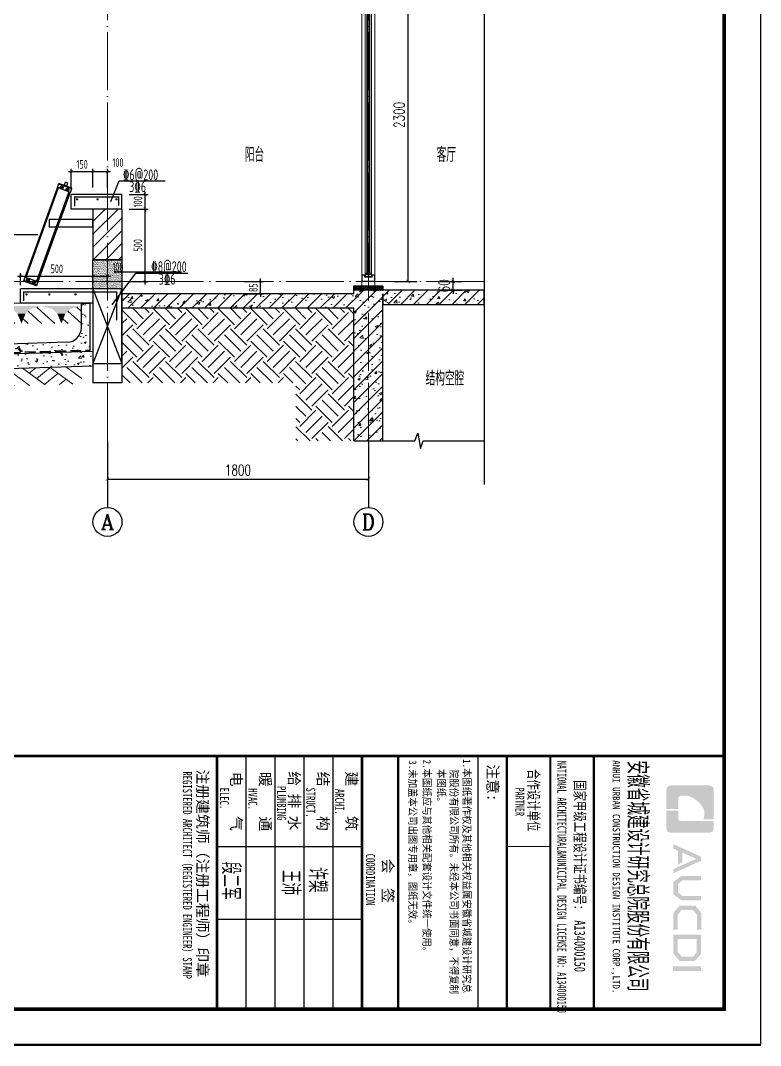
# Model space of a CAD drawing. Extents: x -655480 to 203344, y -294099 to 287156.
# Drawn here: x 59973 to 65078, y 118011 to 125086 of the extents above; entities that cross this region are included whole.
import ezdxf
from ezdxf.enums import TextEntityAlignment as Align

# ---------------------------------------------------------------- set-up
doc = ezdxf.new("R2010")
doc.units = 0
doc.header["$LTSCALE"] = 1000
doc.linetypes.add('DASH', pattern=[0.35, 0.25, -0.1])
doc.linetypes.add('DOTE', pattern=[2.42, 2, -0.2, 0.02, -0.2])
doc.layers.get('0').update_dxf_attribs({"linetype": 'CONTINUOUS'})
doc.layers.get('DEFPOINTS').update_dxf_attribs({"linetype": 'CONTINUOUS'})
for name, color, linetype in [('A-AXIS_TEXT', 7, 'CONTINUOUS'), ('AXIS', 3, 'CONTINUOUS'), ('COLUMN', 4, 'CONTINUOUS'), ('DIM', 2, 'CONTINUOUS'), ('DIM_IDEN', 67, 'CONTINUOUS'), ('DIM_SYMB', 3, 'CONTINUOUS'), ('PUB_DIM', 3, 'CONTINUOUS'), ('PUB_TEXT', 2, 'CONTINUOUS'), ('REIN', 6, 'CONTINUOUS'), ('S-大样-砼线', 7, 'CONTINUOUS'), ('S-引出线', 40, 'CONTINUOUS'), ('TEXT', 2, 'CONTINUOUS'), ('WALL', 5, 'CONTINUOUS'), ('图签文字', 4, 'CONTINUOUS'), ('实线层', 7, 'CONTINUOUS'), ('立面-看线', 251, 'CONTINUOUS')]:
    doc.layers.add(name, color=color, linetype=linetype)
for name, color, linetype, lineweight in [('AXIS_TEXT', 7, 'CONTINUOUS', 20), ('DOTE', 19, 'DOTE', 9), ('PUB_HATCH', 8, 'CONTINUOUS', 9), ('S_WINDOW', 144, 'CONTINUOUS', 15), ('图框', 9, 'CONTINUOUS', 18), ('填充', 251, 'CONTINUOUS', 5), ('立面-中轮廓线', 30, 'CONTINUOUS', 35), ('粉刷', 251, 'CONTINUOUS', 9), ('细细', 250, 'CONTINUOUS', 0)]:
    doc.layers.add(name, color=color, linetype=linetype, lineweight=lineweight)
doc.layers.add('yichutu', color=7, linetype='CONTINUOUS', true_color=0xffffff)
doc.styles.add('_TCH_AXIS', font='COMPLEX', dxfattribs={"bigfont": 'GBCBIG'})
doc.styles.add('_TCH_DIM_T3', font='SIMPLEX', dxfattribs={"width": 0.705882, "bigfont": 'GBCBIG'})
doc.styles.add('COMPLEX', font='COMPLEX')
doc.styles.add('HT', font='simhei.ttf')
doc.styles.add('TSSD_DIMENSION', font='Tssdeng.shx', dxfattribs={"width": 0.7, "bigfont": 'tssdchn.shx'})
doc.styles.add('TSSD_REIN', font='tssdeng.shx', dxfattribs={"width": 0.7, "height": 300, "bigfont": 'tssdchn.shx'})
doc.styles.add('w', font='tssdeng.shx', dxfattribs={"width": 0.8, "bigfont": 'tssdchn.shx'})
doc.styles.add('建筑图签-1', font='simhei.ttf', dxfattribs={"width": 0.7})
doc.styles.add('建筑图签-2', font='TXT.shx', dxfattribs={"width": 0.5, "bigfont": 'HZTXT.shx'})
doc.dimstyles.new('_TCH_ARCH&&25', dxfattribs={"dimtxt": 74.375, "dimasz": 25, "dimexe": 62.5, "dimexo": 75, "dimgap": 25, "dimtad": 1, "dimdec": 0, "dimzin": 0, "dimdsep": 46, "dimtxsty": '_TCH_DIM_T3', "dimblk": 'ARCHTICK', "dimcen": 0.09, "dimclrt": 7, "dimazin": 0, "dimtfac": 1, "dimtdec": 0, "dimtix": 1, "dimtmove": 2, "dimatfit": 3, "dimldrblk": 'ARCHTICK', "dimfxl": 1, "dimtolj": 1, "dimtzin": 0, "dimarcsym": 0})
doc.dimstyles.new('TSSD_20_20', dxfattribs={"dimtxt": 60, "dimasz": 20, "dimexe": 20, "dimexo": 50, "dimgap": 20, "dimtad": 1, "dimdec": 0, "dimzin": 0, "dimdsep": 46, "dimtxsty": 'TSSD_DIMENSION', "dimblk": 'ARCHTICK', "dimblk1": 'ARCHTICK', "dimblk2": 'ARCHTICK', "dimcen": 0, "dimdle": 20, "dimclrt": 7, "dimadec": 0, "dimazin": 0, "dimtfac": 1, "dimtdec": 0, "dimtix": 1, "dimtmove": 2, "dimatfit": 3, "dimfxl": 1, "dimtolj": 1, "dimtzin": 0, "dimarcsym": 0})
pattern_1 = [(315, (145053.3697, 680712.4302), (-1.76776695, -1.76776695), []), (315, (145054.5482, 680712.4302), (-1.76776695, -1.76776695), [])]
pattern_2 = [(315, (145053.3697, 678374.192), (-1.76776695, -1.76776695), []), (315, (145054.5482, 678374.192), (-1.76776695, -1.76776695), [])]
pattern_3 = [(45, (-804835.94, 249270.64), (0, 224.506403), [158.75, -158.75]), (45, (-804878.03, 249312.74), (0, 224.506403), [158.75, -158.75]), (45, (-804920.13, 249354.83), (0, 224.506403), [158.75, -158.75]), (135, (-804920.13, 249382.9), (-224.506403, 0), [158.75, -158.75]), (135, (-804878.03, 249424.99), (-224.506403, 0), [158.75, -158.75]), (135, (-804835.94, 249467.09), (-224.506403, 0), [158.75, -158.75])]
pattern_4 = [(50, (28072.99, 249033.25), (143.452037, -12.550427), [15, -165]), (355, (28072.99, 249033.25), (-27.750267, 150.438427), [12, -132]), (100.4514, (28084.94, 249032.2), (115.701876, 137.88791), [12.74804, -140.22842]), (46.1842, (28072.99, 249073.25), (213.44821, -33.1038), [22.5, -247.5]), (96.6356, (28090.77, 249070.5), (186.93254, 194.82357), [19.12206, -210.3426]), (351.1842, (28072.99, 249073.25), (186.93239, 194.82372), [18, -198]), (21, (28092.99, 249063.25), (119.38141, -80.52378), [15, -165]), (326, (28092.99, 249063.25), (48.663066, 145.03001), [12, -132]), (71.4514, (28102.93, 249056.54), (168.044526, 64.5061), [12.74804, -140.22842]), (37.5, (28072.986, 249033.25), (2.431971, 66.578771), [0, -130.4, 0, -134, 0, -132.5]), (7.5, (28072.986, 249033.25), (52.613907, 78.882342), [0, -76.4, 0, -127.4, 0, -50.5]), (327.5, (28028.386, 249033.25), (106.764487, -4.510974), [0, -50, 0, -156, 0, -207]), (317.5, (28008.39, 249033.25), (116.637234, 20.020996), [0, -65, 0, -103.6, 0, -147])]
pattern_5 = [(45, (-512502.044, 291727.59), (-44.194174, 44.194174), []), (50, (-512502.04, 291727.59), (179.315046, -15.688034), [18.75, -206.25]), (355, (-512502.04, 291727.6), (-34.687833, 188.048033), [15, -165]), (100.4514, (-512487.1, 291726.28), (144.627345, 172.359886), [15.93505, -175.28553]), (46.1842, (-512502.04, 291777.6), (266.81026, -41.37975), [28.125, -309.375]), (96.6356, (-512479.8, 291774.14), (233.66568, 243.52947), [23.90257, -262.92825]), (351.1842, (-512502.04, 291777.6), (233.66549, 243.52965), [22.5, -247.5]), (21, (-512477.04, 291765.09), (149.226763, -100.654723), [18.75, -206.25]), (326, (-512477.04, 291765.1), (60.828833, 181.28751), [15, -165]), (71.4514, (-512464.6, 291756.7), (210.055657, 80.632624), [15.93505, -175.28553]), (37.5, (-512502.044, 291727.59), (3.039964, 83.2234635), [0, -163, 0, -167.5, 0, -165.625]), (7.5, (-512502.04, 291727.59), (65.767384, 98.602928), [0, -95.5, 0, -159.25, 0, -63.125]), (327.5, (-512557.794, 291727.59), (133.455609, -5.638718), [0, -62.5, 0, -195, 0, -258.75]), (317.5, (-512582.79, 291727.59), (145.796542, 25.026246), [0, -81.25, 0, -129.5, 0, -183.75])]

# ---------------------------------------------------------------- blocks, each defined once
blk = doc.blocks.new('院标1')
h = blk.add_hatch(color=150)
h.dxf.hatch_style = 1
h.set_gradient(color1=(33, 113, 253), color2=(33, 113, 253), tint=1, name='INVCURVED')
edge = h.paths.add_edge_path()
edge.add_spline(control_points=[(116373, 648379), (116379, 648379), (116382, 648379), (116391, 648379), (116391, 648379), (116391, 648379), (116616, 648379), (116616, 648379), (116616, 648379), (116616, 648379), (116616, 648054), (116616, 648054), (116616, 648054), (116616, 648054), (116108, 648054), (116108, 648054), (116108, 648054), (116028, 648054), (115963, 648111), (115963, 648199), (115963, 648199), (115963, 648199), (115963, 649215), (115963, 649215), (115963, 649215), (115963, 649295), (116018, 649360), (116108, 649360), (116108, 649360), (116108, 649360), (116897, 649360), (116897, 649360), (116897, 649360), (116897, 649360), (116897, 649080), (116897, 649080), (116897, 649080), (116897, 649080), (116566, 649140), (116356, 648859), (116356, 648859), (116245, 648719), (116240, 648545), (116247, 648466), (116247, 648466), (116254, 648386), (116247, 648466), (116247, 648466), (116247, 648466), (116247, 648466), (116258, 648374), (116373, 648379)], knot_values=[0, 0, 0, 0, 0.071429, 0.071429, 0.071429, 0.107143, 0.142857, 0.142857, 0.142857, 0.178571, 0.214286, 0.214286, 0.214286, 0.25, 0.285714, 0.285714, 0.285714, 0.321429, 0.357143, 0.357143, 0.357143, 0.392857, 0.428571, 0.428571, 0.428571, 0.464286, 0.5, 0.5, 0.5, 0.535714, 0.571429, 0.571429, 0.571429, 0.607143, 0.642857, 0.642857, 0.642857, 0.678571, 0.714286, 0.714286, 0.714286, 0.75, 0.785714, 0.785714, 0.785714, 0.821429, 0.857143, 0.857143, 0.857143, 0.928571, 1, 1, 1, 1], degree=3, periodic=0)
h = blk.add_hatch(color=150)
h.dxf.hatch_style = 1
h.set_gradient(color1=(33, 113, 253), color2=(33, 113, 253), tint=1, name='INVCURVED')
edge = h.paths.add_edge_path()
edge.add_spline(control_points=[(117268, 649215), (117268, 649215), (117268, 648199), (117268, 648199), (117268, 648199), (117268, 648114), (117212, 648054), (117123, 648054), (117123, 648054), (117123, 648054), (116663, 648054), (116663, 648054), (116663, 648054), (116663, 648054), (116663, 648379), (116663, 648379), (116663, 648379), (116663, 648379), (116865, 648379), (116865, 648379), (116865, 648379), (116907, 648379), (116941, 648413), (116941, 648455), (116941, 648455), (116941, 648455), (116941, 649360), (116941, 649360), (116941, 649360), (116941, 649360), (117123, 649360), (117123, 649360), (117123, 649360), (117204, 649360), (117268, 649306), (117268, 649215)], knot_values=[0, 0, 0, 0, 0.1, 0.1, 0.1, 0.15, 0.2, 0.2, 0.2, 0.25, 0.3, 0.3, 0.3, 0.35, 0.4, 0.4, 0.4, 0.45, 0.5, 0.5, 0.5, 0.55, 0.6, 0.6, 0.6, 0.65, 0.7, 0.7, 0.7, 0.75, 0.8, 0.8, 0.8, 0.9, 1, 1, 1, 1], degree=3, periodic=0)
blk = doc.blocks.new('GFDDDDRG')
at = {"layer": '图框'}
h = blk.add_hatch(color=256, dxfattribs=at)
h.paths.add_polyline_path([(922489, -158906), (922489, -158969), (922104, -158969), (922104, -158906)])
h.paths.add_polyline_path([(922431, -158530), (922168, -158530), (922168, -158710), (922221, -158772), (922380, -158772), (922431, -158712)], flags=16)
h.paths.add_polyline_path([(922490, -158471), (922109, -158471), (922109, -158732), (922194, -158831), (922408, -158831), (922490, -158733)])
h.paths.add_polyline_path([(922492, -158399), (922434, -158399), (922434, -158196), (922378, -158129), (922219, -158129), (922167, -158196), (922167, -158400), (922107, -158400), (922107, -158169), (922194, -158067), (922408, -158067), (922492, -158166)])
h.paths.add_polyline_path([(922491, -157658), (922491, -157718), (922235, -157718), (922170, -157775), (922170, -157880), (922235, -157937), (922491, -157937), (922491, -157994), (922217, -157994), (922108, -157912), (922108, -157743), (922218, -157658)])
h.paths.add_polyline_path([(922490, -157392), (922490, -157450), (922108, -157621), (922108, -157564), (922425, -157423), (922231, -157335), (922231, -157471), (922173, -157501), (922173, -157311), (922107, -157282), (922107, -157220)])
for p, q in [((920410, -156002), (920410, -159502)), ((921010, -156002), (921010, -159502)), ((921010, -156002), (921010, -159502))]:
    blk.add_line(p, q, dxfattribs=at)
blk.add_lwpolyline([(923310, -107437), (923310, -159999), (893610, -159999), (893610, -107437)], close=True, dxfattribs=at)
blk.add_lwpolyline([(923310, -107437), (923310, -159999), (893610, -159999), (893610, -107437)], close=True, dxfattribs=at)
at = {"layer": '图框', "const_width": 50}
blk.add_lwpolyline([(894110, -159499), (922810, -159499), (922810, -108687), (894110, -108687)], close=True, dxfattribs=at)
at = {"layer": '图框'}
for points, const_width in [([(894110, -156002), (922810, -156002)], 35), ([(915810, -156006), (915810, -159506)], 35), ([(916210, -156006), (916210, -159506)], 17.5), ([(916610, -156006), (916610, -159506)], 17.5), ([(917010, -156006), (917010, -159506)], 17.5), ([(917410, -156006), (917410, -159506)], 17.5), ([(917810, -156006), (917810, -159506)], 35), ([(917810, -156006), (917810, -159506)], 35), ([(918310, -156006), (918310, -159506)], 30), ([(919410, -156002), (919410, -159502)], 17.5), ([(919810, -156002), (919810, -159502)], 30), ([(919810, -156002), (919810, -159502)], 30), ([(920410, -156002), (920410, -159502)], 30), ([(920410, -156002), (920410, -159502)], 30), ([(921010, -156002), (921010, -159502)], 30), ([(917810, -157256), (915810, -157256)], 17.5), ([(920410, -157252), (919810, -157252)], 17.5), ([(917810, -158256), (915810, -158256)], 17.5)]:
    blk.add_lwpolyline(points, dxfattribs=dict(at, const_width=const_width))
at = {"xscale": 0.5, "yscale": 0.5, "zscale": 0.5, "rotation": 270}
blk.add_blockref('院标1', (597985, -98428), dxfattribs=at)
at = {"layer": '图框'}
for s, height, style, width, p in [('3.未加盖本公司出图专用章，图纸无效。', 105, 'HT', 0.88, (918459, -156061)), (' 2.本图纸应与其他相关配套设计文件统一使用。 ', 105, 'HT', 0.88, (918656, -155989)), ('1.本图纸著作权及其他相关权益属安徽省城建设计研究总', 105, 'HT', 0.88, (919206, -156045)), ('ANHUI URBAN CONSTRUCTION DESIGN INSTITUTE CORP.,LTD.', 100, '建筑图签-1', 0.91, (921271, -156061)), ('本图纸。', 105, 'HT', 0.88, (918854, -156184)), ('院股份有限公司所有。未经本公司书面同意，不得复制', 105, 'HT', 0.88, (919029, -156184)), ('NATIONAL ARCHITECTURAL&MUNICIPAL DESIGN LICENSE NO: A134000150', 125, '建筑图签-1', 0.6, (920507, -156070)), ('REGISTERED ARCHITECT（REGISTERED ENGINEER）STAMP', 125, '建筑图签-1', 0.7, (915339, -156216)), ('ELEC.', 125, '建筑图签-1', 0.7, (915850, -156441)), ('HVAC.', 125, '建筑图签-1', 0.7, (916242, -156449)), ('PLUMBING', 125, '建筑图签-1', 0.7, (916639, -156417)), ('STRUCT.', 125, '建筑图签-1', 0.7, (917042, -156437)), ('ARCHI.', 125, '建筑图签-1', 0.7, (917441, -156457)), ('PARTNER', 125, '建筑图签-1', 0.6, (919927, -156439)), ('COORDINATION', 125, '建筑图签-1', 0.7, (917866, -157352))]:
    blk.add_text(s, height=height, rotation=270, dxfattribs=dict(at, style=style, width=width)).set_placement(p)
at = {"layer": '图签文字', "color": 7, "style": '建筑图签-1'}
for s, p in [('注册建筑师（注册工程师）印章', (915537, -156190)), ('注意:', (919541, -156118)), ('电    气', (916001, -156219)), ('暖    通', (916401, -156224)), ('给 排 水', (916802, -156214)), ('结    构', (917199, -156219)), ('建    筑', (917593, -156217)), ('会  签', (918094, -157419))]:
    blk.add_text(s, height=150, rotation=270, dxfattribs=at).set_placement(p)
for s, height, width, p in [('合作设计单位', 150, 0.7, (920105, -156184)), ('安徽省城建设计研究总院股份有限公司', 250, 0.55, (921498, -156066)), ('国家甲级工程设计证书编号:  A134000150', 150, 0.7, (920743, -156338))]:
    blk.add_text(s, height=height, rotation=270, dxfattribs=dict(at, width=width)).set_placement(p)
at = {"layer": '图签文字', "color": 1, "style": '建筑图签-2', "width": 0.7}
for s, p in [('段二军', (915876, -157462)), ('王沛', (916703, -157575)), ('许槊', (917074, -157539))]:
    blk.add_text(s, height=250, rotation=270, dxfattribs=at).set_placement(p)
blk = doc.blocks.new('A$C01192DFB')
at = {"layer": '实线层', "color": 5}
for p, q in [((-468.5, -396.9), (-243.8, 220.5)), ((-243.5, 220.4), (-468.2, -397)), ((-467.7, -397.2), (-243, 220.2)), ((-240, 219.1), (-464.7, -398.3)), ((-239.5, 218.9), (-464.2, -398.5)), ((-245.2, 221), (-235.1, 248.7)), ((-155, 188.2), (-245.2, 221)), ((-244.8, 220.8), (-234.5, 249)), ((-146.5, 211.5), (-236.8, 244.3)), ((-146.9, 212), (-236.2, 244.4)), ((-235.1, 248.7), (-234.7, 248.5)), ((-145.3, 216.4), (-234.6, 248.9)), ((-145.2, 216.5), (-234.5, 249)), ((-219.7, 220.8), (-218.7, 223.5)), ((-217.8, 218.6), (-219.7, 220.8)), ((-219.4, 214.4), (-214.3, 228.2)), ((-218.7, 223.5), (-215.9, 224)), ((-215, 219.1), (-217.8, 218.6)), ((-215.9, 224), (-214, 221.8)), ((-214, 221.8), (-215, 219.1)), ((-196.4, 238.3), (-203, 237.5)), ((-176.7, 228), (-203, 237.5)), ((-196.4, 238.3), (-189.3, 257.6)), ((-196.4, 238.3), (-181.3, 232.8)), ((-174.3, 252.1), (-189.3, 257.6)), ((-181.3, 232.8), (-174.3, 252.1)), ((-181.3, 232.8), (-176.7, 228)), ((-179, 199.7), (-174, 213.5)), ((-155.5, 188.3), (-145.2, 216.5)), ((-155, 188.2), (-144.9, 215.9)), ((-144.9, 215.9), (-145.4, 216)), ((-166, 192.2), (-390.7, -425.2)), ((-165.7, 192), (-390.4, -425.3)), ((-381.9, -428.4), (-157.2, 189)), ((-156.8, 188.8), (-381.5, -428.6)), ((-381.1, -428.7), (-156.4, 188.7)), ((-179.3, 206.1), (-178.4, 208.8)), ((-177.5, 203.9), (-179.3, 206.1)), ((-178.4, 208.8), (-175.5, 209.3)), ((-174.6, 204.4), (-177.5, 203.9)), ((-175.5, 209.3), (-173.7, 207.1)), ((-173.7, 207.1), (-174.6, 204.4)), ((-469.9, -396.4), (-480, -424.1)), ((-480, -424.1), (-479.6, -424.3)), ((-469.5, -396.6), (-479.7, -424.8)), ((-388.2, -452.5), (-478.4, -419.7)), ((-388.8, -452.7), (-478.1, -420.2)), ((-379.7, -429.2), (-469.9, -396.4)), ((-379.7, -429.2), (-468, -397.1)), ((-450.2, -412.7), (-451.2, -415.4)), ((-451.2, -415.4), (-449.4, -417.6)), ((-445.9, -408), (-450.9, -421.8)), ((-447.4, -412.2), (-450.2, -412.7)), ((-449.4, -417.6), (-446.5, -417.1)), ((-445.5, -414.4), (-447.4, -412.2)), ((-446.5, -417.1), (-445.5, -414.4)), ((-402.2, -423.9), (-407.2, -437.7)), ((-390.4, -457.1), (-479.7, -424.6)), ((-390.5, -457.2), (-479.7, -424.8)), ((-406.6, -428.6), (-407.6, -431.3)), ((-407.6, -431.3), (-405.7, -433.5)), ((-403.7, -428.1), (-406.6, -428.6)), ((-405.7, -433.5), (-402.9, -433)), ((-401.9, -430.3), (-403.7, -428.1)), ((-402.9, -433), (-401.9, -430.3)), ((-380.2, -429.1), (-390.5, -457.2)), ((-389.8, -456.9), (-390.3, -456.8)), ((-379.7, -429.2), (-389.8, -456.9))]:
    blk.add_line(p, q, dxfattribs=at)
for points in [[(-236.8, 244.3), (-236.7, 244.4), (-236.5, 244.5), (-236.4, 244.5), (-236.2, 244.4)], [(-146.5, 211.5), (-146.5, 211.6), (-146.6, 211.7), (-146.7, 211.9), (-146.9, 212)], [(-478.4, -419.7), (-478.4, -419.8), (-478.4, -420), (-478.2, -420.1), (-478.1, -420.2)], [(-388.2, -452.5), (-388.3, -452.6), (-388.4, -452.7), (-388.6, -452.7), (-388.8, -452.7)]]:
    blk.add_lwpolyline(points, dxfattribs=at)
blk.add_lwpolyline([(0, 0), (-302.4, 0), (-302.4, -49.7), (0, -49.7)], close=True, dxfattribs=at)
for centre, radius in [((-216.8, 221.3), 10), ((-216.8, 221.3), 9.5), ((-176.5, 206.6), 10), ((-176.5, 206.6), 9.5), ((-448.4, -414.9), 10), ((-448.4, -414.9), 9.5), ((-404.7, -430.8), 10), ((-404.7, -430.8), 9.5)]:
    blk.add_circle(centre, radius, dxfattribs=at)
for centre, start, end in [((-234.7, 248.5), 70, 160), ((-145.4, 216), 340, 70), ((-479.6, -424.3), 160, 250), ((-390.3, -456.8), 250, 340)]:
    blk.add_arc(centre, 0.5, start, end, dxfattribs=at)
blk = doc.blocks.new('afzdfsregf')
at = {"layer": '细细'}
h = blk.add_hatch(dxfattribs=at)
h.set_pattern_fill('金属', color=256, style=0)
h.set_pattern_definition(pattern_1)
h.paths.add_polyline_path([(221063.8, 608913.8), (221043.8, 608913.8), (221043.8, 608927.3), (220993.8, 608927.3), (220993.8, 608913.8), (220973.8, 608913.8), (220973.8, 608958.8), (221063.8, 608958.8)])
h.paths.add_polyline_path([(221045.8, 608929.3), (221045.8, 608915.8), (221061.8, 608915.8), (221061.8, 608956.8), (220975.8, 608956.8), (220975.8, 608915.8), (220991.8, 608915.8), (220991.8, 608929.3)], flags=16)
h = blk.add_hatch(dxfattribs=at)
h.set_pattern_fill('金属', color=256, style=0)
h.set_pattern_definition(pattern_1)
h.paths.add_polyline_path([(220996.3, 608925.3), (220996.3, 608900.3), (221008.3, 608900.3), (221008.3, 608910.3), (221029.3, 608910.3), (221029.3, 608900.3), (221041.3, 608900.3), (221041.3, 608925.3)])
h.paths.add_polyline_path([(221039.3, 608923.3), (221039.3, 608902.3), (221031.3, 608902.3), (221031.3, 608912.3), (221006.3, 608912.3), (221006.3, 608902.3), (220998.3, 608902.3), (220998.3, 608923.3)], flags=16)
h = blk.add_hatch(color=256, dxfattribs=at)
edge = h.paths.add_edge_path()
edge.add_line((221023.3, 608910.3), (221023.3, 608898.3))
edge.add_arc((221018.8, 608890), 9.44, 61.51755, 118.48245)
edge.add_line((221014.3, 608898.3), (221014.3, 608910.3))
edge.add_arc((221018.8, 608918.6), 9.44, 241.51755, 298.48245)
h = blk.add_hatch(dxfattribs=at)
h.set_pattern_fill('金属', color=256, style=0)
h.set_pattern_definition(pattern_2)
h.paths.add_polyline_path([(221063.8, 606703.8), (221043.8, 606703.8), (221043.8, 606690.3), (220993.8, 606690.3), (220993.8, 606703.8), (220973.8, 606703.8), (220973.8, 606658.8), (221063.8, 606658.8)])
h.paths.add_polyline_path([(221045.8, 606688.3), (221045.8, 606701.8), (221061.8, 606701.8), (221061.8, 606660.8), (220975.8, 606660.8), (220975.8, 606701.8), (220991.8, 606701.8), (220991.8, 606688.3)], flags=16)
h = blk.add_hatch(dxfattribs=at)
h.set_pattern_fill('金属', color=256, style=0)
h.set_pattern_definition(pattern_2)
h.paths.add_polyline_path([(220996.3, 606692.3), (220996.3, 606717.3), (221008.3, 606717.3), (221008.3, 606707.3), (221029.3, 606707.3), (221029.3, 606717.3), (221041.3, 606717.3), (221041.3, 606692.3)])
h.paths.add_polyline_path([(221039.3, 606694.3), (221039.3, 606715.3), (221031.3, 606715.3), (221031.3, 606705.3), (221006.3, 606705.3), (221006.3, 606715.3), (220998.3, 606715.3), (220998.3, 606694.3)], flags=16)
h = blk.add_hatch(color=256, dxfattribs=at)
edge = h.paths.add_edge_path()
edge.add_line((221023.3, 606707.3), (221023.3, 606719.3))
edge.add_arc((221018.8, 606727.6), 9.44, 241.51755, 298.48245, ccw=False)
edge.add_line((221014.3, 606719.3), (221014.3, 606707.3))
edge.add_arc((221018.8, 606699), 9.44, 61.51755, 118.48245, ccw=False)
at = {"layer": 'S_WINDOW'}
for p, q in [((220973.8, 606703.8), (220973.8, 608913.8)), ((220996.3, 606717.3), (220996.3, 608900.3)), ((221041.3, 606717.3), (221041.3, 608900.3)), ((221063.8, 606703.8), (221063.8, 608913.8))]:
    blk.add_line(p, q, dxfattribs=at)
for points in [[(220973.8, 608958.8), (220973.8, 608913.8), (220993.8, 608913.8), (220993.8, 608927.3), (221043.8, 608927.3), (221043.8, 608913.8), (221063.8, 608913.8), (221063.8, 608958.8)], [(220975.8, 608956.8), (220975.8, 608915.8), (220991.8, 608915.8), (220991.8, 608929.3), (221045.8, 608929.3), (221045.8, 608915.8), (221061.8, 608915.8), (221061.8, 608956.8)], [(220996.3, 608925.3), (220996.3, 608900.3), (221008.3, 608900.3), (221008.3, 608910.3), (221029.3, 608910.3), (221029.3, 608900.3), (221041.3, 608900.3), (221041.3, 608925.3)], [(220998.3, 608923.3), (220998.3, 608902.3), (221006.3, 608902.3), (221006.3, 608912.3), (221031.3, 608912.3), (221031.3, 608902.3), (221039.3, 608902.3), (221039.3, 608923.3)], [(220973.8, 606658.8), (220973.8, 606703.8), (220993.8, 606703.8), (220993.8, 606690.3), (221043.8, 606690.3), (221043.8, 606703.8), (221063.8, 606703.8), (221063.8, 606658.8)], [(220975.8, 606660.8), (220975.8, 606701.8), (220991.8, 606701.8), (220991.8, 606688.3), (221045.8, 606688.3), (221045.8, 606701.8), (221061.8, 606701.8), (221061.8, 606660.8)], [(220996.3, 606692.3), (220996.3, 606717.3), (221008.3, 606717.3), (221008.3, 606707.3), (221029.3, 606707.3), (221029.3, 606717.3), (221041.3, 606717.3), (221041.3, 606692.3)], [(220998.3, 606694.3), (220998.3, 606715.3), (221006.3, 606715.3), (221006.3, 606705.3), (221031.3, 606705.3), (221031.3, 606715.3), (221039.3, 606715.3), (221039.3, 606694.3)]]:
    blk.add_lwpolyline(points, close=True, dxfattribs=at)
at = {"layer": '细细'}
for points in [[(221008.3, 608900.3), (221008.3, 606717.3)], [(221014.3, 606719.3), (221014.3, 608910.3)], [(221023.3, 606719.3), (221023.3, 608910.3)], [(221029.3, 608900.3), (221029.3, 606717.3)]]:
    blk.add_lwpolyline(points, dxfattribs=at)
for points in [[(221023.3, 608910.3), (221023.3, 608898.3, 0.253805), (221014.3, 608898.3), (221014.3, 608910.3, 0.253805)], [(221023.3, 606707.3), (221023.3, 606719.3, -0.253805), (221014.3, 606719.3), (221014.3, 606707.3, -0.253805)]]:
    blk.add_lwpolyline(points, format="xyb", close=True, dxfattribs=at)
blk = doc.blocks.new('$LINEPAT$素土夯实')
at = {"color": 0}
for p, q in [((0, -210), (210, 0)), ((120, -300), (420, 0)), ((420, 0), (608, -188)), ((495, -300), (795, 0)), ((615, 0), (705, -90)), ((315, -105), (502, -293)), ((210, -210), (300, -300)), ((705, -300), (795, -210))]:
    blk.add_line(p, q, dxfattribs=at)
blk = doc.blocks.new('$LinePat$自然土壤')
at = {"color": 0}
for p, q in [((0, -90), (71, -19)), ((0, -300), (211, -89)), ((420, -300), (630, -90)), ((210, -300), (286, -224))]:
    blk.add_line(p, q, dxfattribs=at)
for points in [[(0, 0), (630, 0), (168, -45), (462, -45)], [(168, -45), (462, -45), (252, -132), (378, -132)], [(252, -132), (378, -132), (315, -300)]]:
    blk.add_solid(points, dxfattribs=at)
blk = doc.blocks.new('sanshui')
at = {"layer": '粉刷'}
h = blk.add_hatch(dxfattribs=at)
h.set_pattern_fill('混凝土', color=256, scale=20)
h.set_pattern_definition(pattern_4)
edge = h.paths.add_edge_path()
edge.add_line((346317.8, 427329.6), (346257.8, 427329.6))
edge.add_line((346257.8, 427329.6), (346257.8, 427160.3))
edge.add_arc((346157.8, 427160.3), 100, 271.71836, 360, ccw=False)
edge.add_line((346160.8, 427060.3), (345137.8, 427029.6))
edge.add_line((345137.8, 427029.6), (345137.8, 426969.6))
edge.add_line((345137.8, 426969.6), (346317.8, 427005))
edge.add_line((346317.8, 427005), (346317.8, 427329.6))
h = blk.add_hatch(dxfattribs=at)
h.set_pattern_fill('混凝土', color=256, scale=20)
h.set_pattern_definition(pattern_4)
h.paths.add_polyline_path([(346337.8, 426895.6), (346337.8, 426995.6), (345037.8, 426956.6), (345037.8, 426856.6)])
at = {"layer": 'COLUMN'}
for p, q in [((346257.8, 427329.6), (346317.8, 427329.6)), ((346257.8, 427160.3), (346257.8, 427329.6)), ((346317.8, 426995), (346317.8, 427329.6)), ((346160.8, 427060.3), (345137.8, 427029.6)), ((346338.1, 426995.6), (345037.8, 426956.6)), ((345137.8, 426959.6), (345137.8, 427029.6)), ((345037.8, 426856.6), (345037.8, 426956.6)), ((346338.1, 426895.6), (345037.8, 426856.6))]:
    blk.add_line(p, q, dxfattribs=at)
blk.add_arc((346157.8, 427160.3), 100, 271.71836, 0, dxfattribs=at)
at = {"layer": '立面-中轮廓线', "linetype": 'DASH', "ltscale": 0.3}
blk.add_lwpolyline([(345027.8, 426856.6), (345027.8, 426966.3), (346317.8, 427005)], dxfattribs=at)
at = {"layer": '粉刷'}
blk.add_line((344881.5, 427329.6), (346257.8, 427329.6), dxfattribs=at)
at = {"layer": '粉刷', "yscale": 0.4, "zscale": 0.4}
for name, p, xscale, rotation in [('$LinePat$自然土壤', (345156.8, 427309.6), -0.4369306507241237, 359.9999999999903), ('$LinePat$自然土壤', (345432, 427309.6), -0.4369306507241237, 359.9999999999903), ('$LinePat$自然土壤', (345707.3, 427309.6), -0.4369306507241237, 359.9999999999903), ('$LinePat$自然土壤', (345982.6, 427309.6), -0.4369306507241237, 359.9999999999903), ('$LinePat$自然土壤', (346257.8, 427309.6), -0.4369306507241237, 359.9999999999903), ('$LINEPAT$素土夯实', (345444.5, 426868.8), -0.5117605352322558, 1.718358001643932), ('$LINEPAT$素土夯实', (345851.2, 426881), -0.5117605352322558, 1.718358001643932), ('$LINEPAT$素土夯实', (346257.8, 426893.2), -0.5117605352322558, 1.718358001643932)]:
    blk.add_blockref(name, p, dxfattribs=dict(at, xscale=xscale, rotation=rotation))
blk = doc.blocks.new('yct-1051-594-26275-14850-25-1002.0')
at = {"layer": 'yichutu', "color": 7, "true_color": 0xffffff}
blk.add_lwpolyline([(0, 0), (0, 14850), (26275, 14850), (26275, 0)], close=True, dxfattribs=at)
blk = doc.blocks.new('_ArchTick')
at = {"color": 0, "linetype": 'ByBlock', "const_width": 0.15}
blk.add_lwpolyline([(-0.5, -0.5), (0.5, 0.5)], dxfattribs=at)
blk = doc.blocks.new('*D2731')
at = {"layer": 'DEFPOINTS', "color": 0, "transparency": 16777216}
for p in [(62792.1, 123284.6), (62958, 123284.6), (62792.1, 123224.6)]:
    blk.add_point(p, dxfattribs=at)
at = {"layer": 'PUB_DIM', "color": 0, "lineweight": -2, "transparency": 16777216}
for p, q in [((62867.1, 123284.6), (63020.5, 123284.6)), ((62958, 123284.6), (62958, 123309.6)), ((62958, 123224.6), (62958, 123284.6)), ((62867.1, 123224.6), (63020.5, 123224.6)), ((62958, 123224.6), (62958, 123199.6))]:
    blk.add_line(p, q, dxfattribs=at)
at = {"layer": 'PUB_DIM', "color": 0, "lineweight": -2, "transparency": 16777216, "xscale": 25, "yscale": 25, "zscale": 25}
for p, rotation in [((62958, 123284.6), 270), ((62958, 123224.6), 90)]:
    blk.add_blockref('_ArchTick', p, dxfattribs=dict(at, rotation=rotation))
at = {"layer": 'PUB_DIM', "color": 7, "transparency": 16777216, "insert": (62895.9, 123254.6), "char_height": 74.38, "attachment_point": 5, "rotation": 90, "style": '_TCH_DIM_T3'}
blk.add_mtext('\\A1;60', dxfattribs=at)
blk = doc.blocks.new('*D2793')
at = {"layer": 'DEFPOINTS', "color": 0, "transparency": 16777216}
for p in [(62473.1, 125584.6), (62647.1, 125584.6), (62473.1, 123284.6)]:
    blk.add_point(p, dxfattribs=at)
at = {"layer": 'PUB_DIM', "color": 0, "lineweight": -2, "transparency": 16777216}
for p, q in [((62548.1, 125584.6), (62709.6, 125584.6)), ((62647.1, 123284.6), (62647.1, 125584.6)), ((62548.1, 123284.6), (62709.6, 123284.6))]:
    blk.add_line(p, q, dxfattribs=at)
at = {"layer": 'PUB_DIM', "color": 0, "lineweight": -2, "transparency": 16777216, "xscale": 25, "yscale": 25, "zscale": 25}
for p, rotation in [((62647.1, 125584.6), 90), ((62647.1, 123284.6), 270)]:
    blk.add_blockref('_ArchTick', p, dxfattribs=dict(at, rotation=rotation))
at = {"layer": 'PUB_DIM', "color": 7, "transparency": 16777216, "insert": (62584.9, 124434.6), "char_height": 74.38, "attachment_point": 5, "rotation": 90, "style": '_TCH_DIM_T3'}
blk.add_mtext('\\A1;2300', dxfattribs=at)
blk = doc.blocks.new('*D2794')
at = {"layer": 'AXIS', "color": 0, "lineweight": -2, "transparency": 16777216}
for p, q in [((60573.1, 122109.6), (60573.1, 121858)), ((62373.1, 122109.6), (62373.1, 121858)), ((60573.1, 121920.5), (62373.1, 121920.5))]:
    blk.add_line(p, q, dxfattribs=at)
at = {"layer": 'DEFPOINTS', "color": 0, "transparency": 16777216}
for p in [(60573.1, 122184.6), (62373.1, 122184.6), (62373.1, 121920.5)]:
    blk.add_point(p, dxfattribs=at)
at = {"layer": 'AXIS', "color": 0, "lineweight": -2, "transparency": 16777216, "xscale": 25, "yscale": 25, "zscale": 25, "rotation": 180}
blk.add_blockref('_ArchTick', (60573.1, 121920.5), dxfattribs=at)
at = {"layer": 'AXIS', "color": 0, "lineweight": -2, "transparency": 16777216, "xscale": 25, "yscale": 25, "zscale": 25}
blk.add_blockref('_ArchTick', (62373.1, 121920.5), dxfattribs=at)
at = {"layer": 'AXIS', "color": 7, "transparency": 16777216, "insert": (61473.1, 121982.7), "char_height": 74.38, "attachment_point": 5, "style": '_TCH_DIM_T3'}
blk.add_mtext('\\A1;1800', dxfattribs=at)
blk = doc.blocks.new('_AXISO')
blk.add_circle((0, 0), 0.5)
at = {"layer": 'A-AXIS_TEXT', "style": 'COMPLEX', "width": 1.041667}
blk.add_attdef('A', text='', height=0.56, dxfattribs=at).set_placement((-0.25, -0.28), (0.25, -0.28), align=Align.FIT)
blk = doc.blocks.new('20210809.02270547')
at = {"layer": 'REIN', "const_width": 9}
for points in [[(87504.6, 67366.4), (87504.6, 67430.2), (87808.5, 67430.2), (87808.5, 67372.2)], [(87154.5, 66714.5), (87154.5, 66775.2), (87795.6, 66775.2), (87795.6, 66580.9)]]:
    blk.add_lwpolyline(points, dxfattribs=at)
at = {"layer": 'REIN', "const_width": 8}
for points in [[(87518.1, 67415.1, 1), (87526.1, 67415.1, 1)], [(87659.6, 67415.1, 1), (87667.6, 67415.1, 1)], [(87789.6, 67415.1, 1), (87797.6, 67415.1, 1)], [(87169.8, 66759.1, 1), (87177.8, 66759.1, 1)], [(87326.8, 66759.1, 1), (87334.8, 66759.1, 1)], [(87507.3, 66759.1, 1), (87515.3, 66759.1, 1)]]:
    blk.add_lwpolyline(points, format="xyb", close=True, dxfattribs=at)
at = {"layer": 'S-引出线'}
for points in [[(87754.1, 67400.8), (87812.1, 67542.4), (88130.6, 67542.4)], [(87764.3, 66687.5), (87928, 66905.4), (88285.7, 66905.4)]]:
    blk.add_lwpolyline(points, dxfattribs=at)
at = {"layer": 'TEXT', "width": 0.7}
for s, style, p in [('%%1326@200', 'w', (87838.3, 67546.8)), ('3%%1326', 'w', (87881.7, 67464.8)), ('%%1328@200', 'TSSD_REIN', (88033.4, 66912.4)), ('3%%1326', 'TSSD_REIN', (88085.7, 66826.7))]:
    blk.add_text(s, height=75, rotation=0, dxfattribs=dict(at, style=style)).set_placement(p)
blk = doc.blocks.new('20210809.03062775')
at = {"layer": 'S-大样-砼线'}
for p, q in [((87154.5, 67095.9), (87354.5, 66580.9)), ((87354.5, 67095.9), (87154.5, 66580.9))]:
    blk.add_line(p, q, dxfattribs=at)
blk.add_lwpolyline([(87354.5, 67095.9), (87154.5, 67095.9), (87154.5, 66580.9), (87354.5, 66580.9)], close=True, dxfattribs=at)
blk = doc.blocks.new('20210902.15310664')
at = {"layer": 'DOTE', "color": 1, "linetype": 'DOTE', "ltscale": 0.2}
for p, q in [((85057.8, -133245.9), (85057.8, -113645.9)), ((86857.8, -133245.9), (86857.8, -113645.9)), ((87656.3, -132145.9), (83887.6, -132145.9))]:
    blk.add_line(p, q, dxfattribs=at)
blk = doc.blocks.new('*D3748')
at = {"layer": 'DEFPOINTS', "color": 0, "transparency": 16777216}
for p in [(61463, 123284.6), (61628.9, 123284.6), (61463, 123199.6)]:
    blk.add_point(p, dxfattribs=at)
at = {"layer": 'DIM', "color": 0, "lineweight": -2, "transparency": 16777216}
for p, q in [((61513, 123284.6), (61648.9, 123284.6)), ((61628.9, 123284.6), (61628.9, 123304.6)), ((61628.9, 123199.6), (61628.9, 123284.6)), ((61513, 123199.6), (61648.9, 123199.6)), ((61628.9, 123199.6), (61628.9, 123179.6))]:
    blk.add_line(p, q, dxfattribs=at)
at = {"layer": 'DIM', "color": 0, "lineweight": -2, "transparency": 16777216, "xscale": 20, "yscale": 20, "zscale": 20}
for p, rotation in [((61628.9, 123284.6), 270), ((61628.9, 123199.6), 90)]:
    blk.add_blockref('_ArchTick', p, dxfattribs=dict(at, rotation=rotation))
at = {"layer": 'DIM', "color": 7, "transparency": 16777216, "insert": (61578.9, 123242.1), "char_height": 60, "attachment_point": 5, "rotation": 90, "style": 'TSSD_DIMENSION'}
blk.add_mtext('\\A1;85', dxfattribs=at)
blk = doc.blocks.new('*D3749')
at = {"layer": 'DEFPOINTS', "color": 0, "transparency": 16777216}
for p in [(60673.1, 123884.6), (60833.1, 123884.6), (60673.1, 123784.6)]:
    blk.add_point(p, dxfattribs=at)
at = {"layer": 'DIM', "color": 0, "lineweight": -2, "transparency": 16777216}
for p, q in [((60723.1, 123884.6), (60853.1, 123884.6)), ((60833.1, 123884.6), (60833.1, 123904.6)), ((60833.1, 123784.6), (60833.1, 123884.6)), ((60723.1, 123784.6), (60853.1, 123784.6)), ((60833.1, 123784.6), (60833.1, 123764.6))]:
    blk.add_line(p, q, dxfattribs=at)
at = {"layer": 'DIM', "color": 0, "lineweight": -2, "transparency": 16777216, "xscale": 20, "yscale": 20, "zscale": 20}
for p, rotation in [((60833.1, 123884.6), 270), ((60833.1, 123784.6), 90)]:
    blk.add_blockref('_ArchTick', p, dxfattribs=dict(at, rotation=rotation))
at = {"layer": 'DIM', "color": 7, "transparency": 16777216, "insert": (60783.1, 123834.6), "char_height": 60, "attachment_point": 5, "rotation": 90, "style": 'TSSD_DIMENSION'}
blk.add_mtext('\\A1;100', dxfattribs=at)
blk = doc.blocks.new('*D3750')
at = {"layer": 'DEFPOINTS', "color": 0, "transparency": 16777216}
for p in [(60473.2, 123322.2), (59973.1, 123209.6), (60473.2, 123209.6)]:
    blk.add_point(p, dxfattribs=at)
at = {"layer": 'DIM', "color": 0, "lineweight": -2, "transparency": 16777216}
for p, q in [((59953.1, 123322.2), (60493.2, 123322.2)), ((59973.1, 123259.6), (59973.1, 123342.2)), ((60473.2, 123259.6), (60473.2, 123342.2))]:
    blk.add_line(p, q, dxfattribs=at)
at = {"layer": 'DIM', "color": 0, "lineweight": -2, "transparency": 16777216, "xscale": 20, "yscale": 20, "zscale": 20, "rotation": 180}
blk.add_blockref('_ArchTick', (59973.1, 123322.2), dxfattribs=at)
at = {"layer": 'DIM', "color": 0, "lineweight": -2, "transparency": 16777216, "xscale": 20, "yscale": 20, "zscale": 20}
blk.add_blockref('_ArchTick', (60473.2, 123322.2), dxfattribs=at)
at = {"layer": 'DIM', "color": 7, "transparency": 16777216, "insert": (60223.2, 123372.2), "char_height": 60, "attachment_point": 5, "style": 'TSSD_DIMENSION'}
blk.add_mtext('\\A1;500', dxfattribs=at)
blk = doc.blocks.new('*D3751')
at = {"layer": 'DEFPOINTS', "color": 0, "transparency": 16777216}
for p in [(60573.2, 123322.2), (60473.2, 123209.6), (60573.2, 123209.6)]:
    blk.add_point(p, dxfattribs=at)
at = {"layer": 'DIM', "color": 0, "lineweight": -2, "transparency": 16777216}
for p, q in [((60453.2, 123322.2), (60593.2, 123322.2)), ((60473.2, 123259.6), (60473.2, 123342.2)), ((60573.2, 123259.6), (60573.2, 123342.2))]:
    blk.add_line(p, q, dxfattribs=at)
at = {"layer": 'DIM', "color": 0, "lineweight": -2, "transparency": 16777216, "xscale": 20, "yscale": 20, "zscale": 20, "rotation": 180}
blk.add_blockref('_ArchTick', (60473.2, 123322.2), dxfattribs=at)
at = {"layer": 'DIM', "color": 0, "lineweight": -2, "transparency": 16777216, "xscale": 20, "yscale": 20, "zscale": 20}
blk.add_blockref('_ArchTick', (60573.2, 123322.2), dxfattribs=at)
at = {"layer": 'DIM', "color": 7, "transparency": 16777216, "insert": (60645.6, 123384.4), "char_height": 60, "attachment_point": 5, "style": 'TSSD_DIMENSION'}
blk.add_mtext('\\A1;100', dxfattribs=at)
blk = doc.blocks.new('*D3752')
at = {"layer": 'DEFPOINTS', "color": 0, "transparency": 16777216}
for p in [(60473.1, 124043.1), (60323.1, 123884.6), (60473.1, 123884.6)]:
    blk.add_point(p, dxfattribs=at)
at = {"layer": 'DIM', "color": 0, "lineweight": -2, "transparency": 16777216}
for p, q in [((60303.1, 124043.1), (60493.1, 124043.1)), ((60323.1, 123934.6), (60323.1, 124063.1)), ((60473.1, 123934.6), (60473.1, 124063.1))]:
    blk.add_line(p, q, dxfattribs=at)
at = {"layer": 'DIM', "color": 0, "lineweight": -2, "transparency": 16777216, "xscale": 20, "yscale": 20, "zscale": 20, "rotation": 180}
blk.add_blockref('_ArchTick', (60323.1, 124043.1), dxfattribs=at)
at = {"layer": 'DIM', "color": 0, "lineweight": -2, "transparency": 16777216, "xscale": 20, "yscale": 20, "zscale": 20}
blk.add_blockref('_ArchTick', (60473.1, 124043.1), dxfattribs=at)
at = {"layer": 'DIM', "color": 7, "transparency": 16777216, "insert": (60398.1, 124093.1), "char_height": 60, "attachment_point": 5, "style": 'TSSD_DIMENSION'}
blk.add_mtext('\\A1;150', dxfattribs=at)
blk = doc.blocks.new('*D3753')
at = {"layer": 'DEFPOINTS', "color": 0, "transparency": 16777216}
for p in [(60573.1, 124043.1), (60473.1, 123884.6), (60573.1, 123884.6)]:
    blk.add_point(p, dxfattribs=at)
at = {"layer": 'DIM', "color": 0, "lineweight": -2, "transparency": 16777216}
for p, q in [((60453.1, 124043.1), (60593.1, 124043.1)), ((60473.1, 123934.6), (60473.1, 124063.1)), ((60573.1, 123934.6), (60573.1, 124063.1))]:
    blk.add_line(p, q, dxfattribs=at)
at = {"layer": 'DIM', "color": 0, "lineweight": -2, "transparency": 16777216, "xscale": 20, "yscale": 20, "zscale": 20, "rotation": 180}
blk.add_blockref('_ArchTick', (60473.1, 124043.1), dxfattribs=at)
at = {"layer": 'DIM', "color": 0, "lineweight": -2, "transparency": 16777216, "xscale": 20, "yscale": 20, "zscale": 20}
blk.add_blockref('_ArchTick', (60573.1, 124043.1), dxfattribs=at)
at = {"layer": 'DIM', "color": 7, "transparency": 16777216, "insert": (60645.6, 124105.3), "char_height": 60, "attachment_point": 5, "style": 'TSSD_DIMENSION'}
blk.add_mtext('\\A1;100', dxfattribs=at)
blk = doc.blocks.new('*D3677')
at = {"layer": 'DEFPOINTS', "color": 0, "transparency": 16777216}
for p in [(60673.1, 123784.6), (60833.1, 123784.6), (60673.1, 123284.6)]:
    blk.add_point(p, dxfattribs=at)
at = {"layer": 'DIM', "color": 0, "lineweight": -2, "transparency": 16777216}
for p, q in [((60723.1, 123784.6), (60853.1, 123784.6)), ((60833.1, 123264.6), (60833.1, 123804.6)), ((60723.1, 123284.6), (60853.1, 123284.6))]:
    blk.add_line(p, q, dxfattribs=at)
at = {"layer": 'DIM', "color": 0, "lineweight": -2, "transparency": 16777216, "xscale": 20, "yscale": 20, "zscale": 20}
for p, rotation in [((60833.1, 123784.6), 90), ((60833.1, 123284.6), 270)]:
    blk.add_blockref('_ArchTick', p, dxfattribs=dict(at, rotation=rotation))
at = {"layer": 'DIM', "color": 7, "transparency": 16777216, "insert": (60783.1, 123534.6), "char_height": 60, "attachment_point": 5, "rotation": 90, "style": 'TSSD_DIMENSION'}
blk.add_mtext('\\A1;500', dxfattribs=at)

msp = doc.modelspace()

# ---------------------------------------------------------------- hatches: boundary and pattern name
at = {"layer": 'PUB_HATCH'}
h = msp.add_hatch(dxfattribs=at)
h.set_pattern_fill('普通砖', color=256, scale=25, style=0)
h.set_pattern_definition([(45, (-512502.044, 291772.47), (-44.1941915, 44.1941915), [])])
h.paths.add_polyline_path([(60673.14, 123784.56), (60473.14, 123784.56), (60473.14, 123434.56), (60673.14, 123434.56)])
h = msp.add_hatch(dxfattribs=at)
h.set_pattern_fill('钢筋混凝土', color=256, scale=25, style=0)
h.set_pattern_definition(pattern_5)
h.paths.add_polyline_path([(62339.8, 123166.23), (62273.14, 123199.56), (60673.14, 123199.56), (60673.14, 123099.56), (62273.13, 123099.56)])
h = msp.add_hatch(dxfattribs=at)
h.set_pattern_fill('钢筋混凝土', color=256, scale=25, style=0)
h.set_pattern_definition(pattern_5)
h.paths.add_polyline_path([(62473.11, 122184.56), (62473.14, 123199.56), (62339.8, 123166.23), (62273.13, 123099.56), (62273.11, 122184.56)])
h = msp.add_hatch(dxfattribs=at)
h.set_pattern_fill('钢筋混凝土', color=256, scale=25, style=0)
h.set_pattern_definition(pattern_5)
h.paths.add_polyline_path([(63171.66, 123224.56), (62273.14, 123224.56), (62473.13, 123124.56), (63171.66, 123124.56)])
h = msp.add_hatch(dxfattribs=at)
h.set_pattern_fill('钢筋混凝土', color=256, scale=25, style=0)
h.set_pattern_definition(pattern_5)
h.paths.add_polyline_path([(62339.8, 123166.23), (62473.14, 123199.56), (62473.13, 123124.56), (62273.14, 123224.56), (62273.14, 123199.56)])
at = {"layer": '填充'}
h = msp.add_hatch(dxfattribs=at)
h.set_pattern_fill('EARTH', color=250, scale=50, angle=45, style=0)
h.set_pattern_definition(pattern_3)
h.paths.add_polyline_path([(60673.14, 122584.57), (62273.13, 122584.54), (62273.13, 123099.55), (60673.14, 123099.57)])
h = msp.add_hatch(dxfattribs=at)
h.set_pattern_fill('EARTH', color=250, scale=50, angle=45, style=0)
h.set_pattern_definition(pattern_3)
h.paths.add_polyline_path([(62273.13, 122584.56), (61873.13, 122584.56), (61873.13, 122184.37), (62273.13, 122184.37)])
at = {"layer": '立面-看线'}
h = msp.add_hatch(dxfattribs=at)
h.set_pattern_fill('碎沙', color=256, scale=4)
h.set_pattern_definition([(37.5, (-740580.102, -262127.392), (-0.32000626, 9.78826475), [0, -7.7216, 0, -8.636, 0, -8.255]), (7.5, (-740580.102, -262127.392), (8.99046566, 14.33650201), [0, -4.1656, 0, -6.9596, 0, -2.667]), (327.5, (-740586.3505, -262127.392), (15.819847405, 0.02874369), [0, -2.54, 0, -9.144, 0, -11.938]), (317.5, (-740586.35, -262127.392), (15.27112905, 4.45858647), [0, -1.27, 0, -5.9944, 0, -6.858])])
h.paths.add_polyline_path([(60473.14, 123234.56), (60673.14, 123234.56), (60673.14, 123434.56), (60473.14, 123434.56)])
h = msp.add_hatch(dxfattribs=at)
h.set_pattern_fill('碎沙', color=256, scale=4)
h.set_pattern_definition([(37.5, (-738780.102, -262162.392), (-0.32000626, 9.78826475), [0, -7.7216, 0, -8.636, 0, -8.255]), (7.5, (-738780.102, -262162.392), (8.99046566, 14.33650201), [0, -4.1656, 0, -6.9596, 0, -2.667]), (327.5, (-738786.3505, -262162.392), (15.819847405, 0.02874369), [0, -2.54, 0, -9.144, 0, -11.938]), (317.5, (-738786.35, -262162.392), (15.27112905, 4.45858647), [0, -1.27, 0, -5.9944, 0, -6.858])])
h.paths.add_polyline_path([(62473.14, 123224.56), (62473.14, 123254.56), (62273.14, 123254.56), (62273.14, 123224.56)])

# ---------------------------------------------------------------- linework, layer by layer
at = {"layer": 'AXIS'}
for p, q in [((60573.11, 122184.56), (60573.11, 121725.17)), ((62373.11, 122184.56), (62373.11, 121725.17))]:
    msp.add_line(p, q, dxfattribs=at)
at = {"layer": 'DIM_IDEN'}
for p, q in [((60092.74, 123607.05), (59911.66, 123607.05)), ((60625.58, 123351.57), (60739.95, 123351.57)), ((60739.95, 123351.57), (61083.7, 123351.57))]:
    msp.add_line(p, q, dxfattribs=at)
at = {"layer": 'DIM_IDEN', "const_width": 8.33}
msp.add_lwpolyline([(60621.41, 123351.57, 1), (60629.75, 123351.57, 1)], format="xyb", close=True, dxfattribs=at)
at = {"layer": 'DIM_SYMB'}
for points in [[(63171.66, 141204.56), (63171.66, 131572.68), (63224.16, 131553.58), (63119.16, 131535.06), (63171.66, 131516.43), (63171.66, 121884.56)], [(62273.11, 122184.56), (62694.26, 122184.56), (62713.37, 122237.06), (62731.88, 122132.06), (62750.51, 122184.56), (63171.66, 122184.56)]]:
    msp.add_lwpolyline(points, dxfattribs=at)
at = {"layer": 'S_WINDOW'}
msp.add_lwpolyline([(62328.14, 123284.56), (62418.14, 123284.56), (62418.14, 123254.56), (62328.14, 123254.56)], close=True, dxfattribs=at)
at = {"layer": 'WALL'}
for p, q in [((60673.14, 123884.56), (60323.14, 123884.56)), ((60323.14, 123784.56), (60323.14, 123884.56)), ((60673.14, 123784.56), (60673.14, 123884.56)), ((60673.14, 123784.56), (60323.14, 123784.56)), ((60473.14, 123784.56), (60473.14, 123434.56)), ((60673.14, 123784.56), (60673.14, 123434.56)), ((60673.14, 123434.56), (60473.14, 123434.56)), ((60673.14, 123234.56), (59973.14, 123234.56)), ((59973.14, 123134.56), (59973.14, 123234.56)), ((60673.14, 123234.56), (60673.14, 122584.56)), ((62273.14, 123199.56), (60673.14, 123199.56)), ((60673.14, 123099.56), (60673.14, 123199.56)), ((63171.66, 123224.56), (62273.14, 123224.56)), ((62273.14, 123199.56), (62273.14, 123224.56)), ((62473.11, 122184.56), (62473.14, 123199.56)), ((62473.14, 123199.56), (62473.13, 123124.56)), ((63171.66, 123124.56), (63171.66, 123224.56)), ((60473.14, 123134.56), (59973.14, 123134.56)), ((60473.14, 123134.56), (60473.14, 122584.56)), ((63171.66, 123124.56), (62473.13, 123124.56)), ((62273.13, 123099.56), (60673.14, 123099.56)), ((62273.11, 122184.56), (62273.13, 123099.56)), ((60673.14, 122584.56), (60473.14, 122584.56)), ((62273.11, 122184.56), (62473.11, 122184.56))]:
    msp.add_line(p, q, dxfattribs=at)
for points in [[(60473.14, 123434.56), (60673.14, 123434.56), (60673.14, 123234.56), (60473.14, 123234.56)], [(62273.14, 123254.56), (62473.14, 123254.56), (62473.14, 123224.56), (62273.14, 123224.56)]]:
    msp.add_lwpolyline(points, close=True, dxfattribs=at)

# ---------------------------------------------------------------- block references
at = {"xscale": 0.5, "yscale": 0.5, "zscale": 0.5}
msp.add_blockref('GFDDDDRG', (-396576.43, 198011.07), dxfattribs=at)
for name, p in [('afzdfsregf', (-158645.62, -483374.2)), ('A$C01192DFB', (60473.14, 123711.81)), ('sanshui', (-285864.99, -304195.07))]:
    msp.add_blockref(name, p)
at = {"layer": 'AXIS'}
ref = msp.add_blockref('_AXISO', (60573.11, 121625.17), dxfattribs=dict(at, xscale=200, yscale=200, zscale=200))
ref.add_attrib('A', 'A', dxfattribs={"layer": 'AXIS_TEXT', "height": 106.3, "style": '_TCH_AXIS'}).set_placement((60527.55, 121572.02), (60618.66, 121572.02), align=Align.FIT)
ref = msp.add_blockref('_AXISO', (62373.11, 121625.17), dxfattribs=dict(at, xscale=200, yscale=200, zscale=200))
ref.add_attrib('A', 'D', dxfattribs={"layer": 'AXIS_TEXT', "height": 108.81, "style": '_TCH_AXIS'}).set_placement((62329.06, 121570.76), (62417.15, 121570.76), align=Align.FIT)
at = {"layer": 'DIM_IDEN'}
msp.add_blockref('20210809.03062775', (-26681.38, 56138.62), dxfattribs=at)
at = {"layer": 'DOTE'}
msp.add_blockref('20210902.15310664', (-24484.63, 255430.45), dxfattribs=at)
at = {"layer": 'REIN'}
msp.add_blockref('20210809.02270547', (-27158.84, 56436.75), dxfattribs=at)
at = {"layer": 'yichutu', "rotation": 270}
msp.add_blockref('yct-1051-594-26275-14850-25-1002.0', (50228.46, 144292.59), dxfattribs=at)

# ---------------------------------------------------------------- texts
at = {"layer": 'PUB_TEXT', "style": 'TSSD_REIN', "width": 0.7}
for s, p in [('阳台', (61521.05, 124110.18)), ('客厅', (62844.54, 124110.18)), ('结构空腔', (62768.27, 122565.98))]:
    msp.add_text(s, height=100, dxfattribs=at).set_placement(p)

# ---------------------------------------------------------------- dimensions: what is measured, and where the dimension line sits
at = {"layer": 'AXIS'}
dim = msp.add_aligned_dim(p1=(60573.14, 122184.56), p2=(62373.14, 122184.56), distance=-264.03, dimstyle='_TCH_ARCH&&25', dxfattribs=at)
dim.commit()
dim.dimension.update_dxf_attribs({"geometry": '*D2794', "text_midpoint": (61473.14, 121982.71)})
at = {"layer": 'DIM'}
for p1, p2, distance, picture, middle in [((60323.14, 123884.56), (60473.14, 123884.56), 158.59, '*D3752', (60398.14, 124093.15)), ((60673.14, 123784.56), (60673.14, 123884.6), -160, '*D3749', (60783.14, 123834.58)), ((60673.14, 123284.56), (60673.14, 123784.56), -160, '*D3677', (60783.14, 123534.56)), ((59973.14, 123209.56), (60473.17, 123209.56), 112.61, '*D3750', (60223.15, 123372.17)), ((61462.96, 123199.56), (61462.96, 123284.56), -165.96, '*D3748', (61578.92, 123242.06))]:
    dim = msp.add_aligned_dim(p1=p1, p2=p2, distance=distance, dimstyle='TSSD_20_20', dxfattribs=at)
    dim.commit()
    dim.dimension.update_dxf_attribs({"geometry": picture, "text_midpoint": middle})
for base, p1, p2, angle, picture, middle in [((60573.14, 124043.15), (60473.14, 123884.56), (60573.14, 123884.56), 360, '*D3753', (60645.55, 124105.33)), ((60573.17, 123322.17), (60473.17, 123209.56), (60573.17, 123209.56), 0, '*D3751', (60645.58, 123384.35))]:
    dim = msp.add_linear_dim(base=base, p1=p1, p2=p2, angle=angle, dimstyle='TSSD_20_20', dxfattribs=at)
    dim.commit()
    dim.dimension.update_dxf_attribs({"geometry": picture, "text_midpoint": middle, "dimtype": 161})
at = {"layer": 'PUB_DIM'}
for p1, p2, distance, picture, middle in [((62473.14, 123284.56), (62473.14, 125584.56), -173.97, '*D2793', (62584.92, 124434.56)), ((62792.08, 123224.56), (62792.08, 123284.56), -165.96, '*D2731', (62895.85, 123254.56))]:
    dim = msp.add_aligned_dim(p1=p1, p2=p2, distance=distance, dimstyle='_TCH_ARCH&&25', dxfattribs=at)
    dim.commit()
    dim.dimension.update_dxf_attribs({"geometry": picture, "text_midpoint": middle})

doc.saveas('drawing.dxf')
